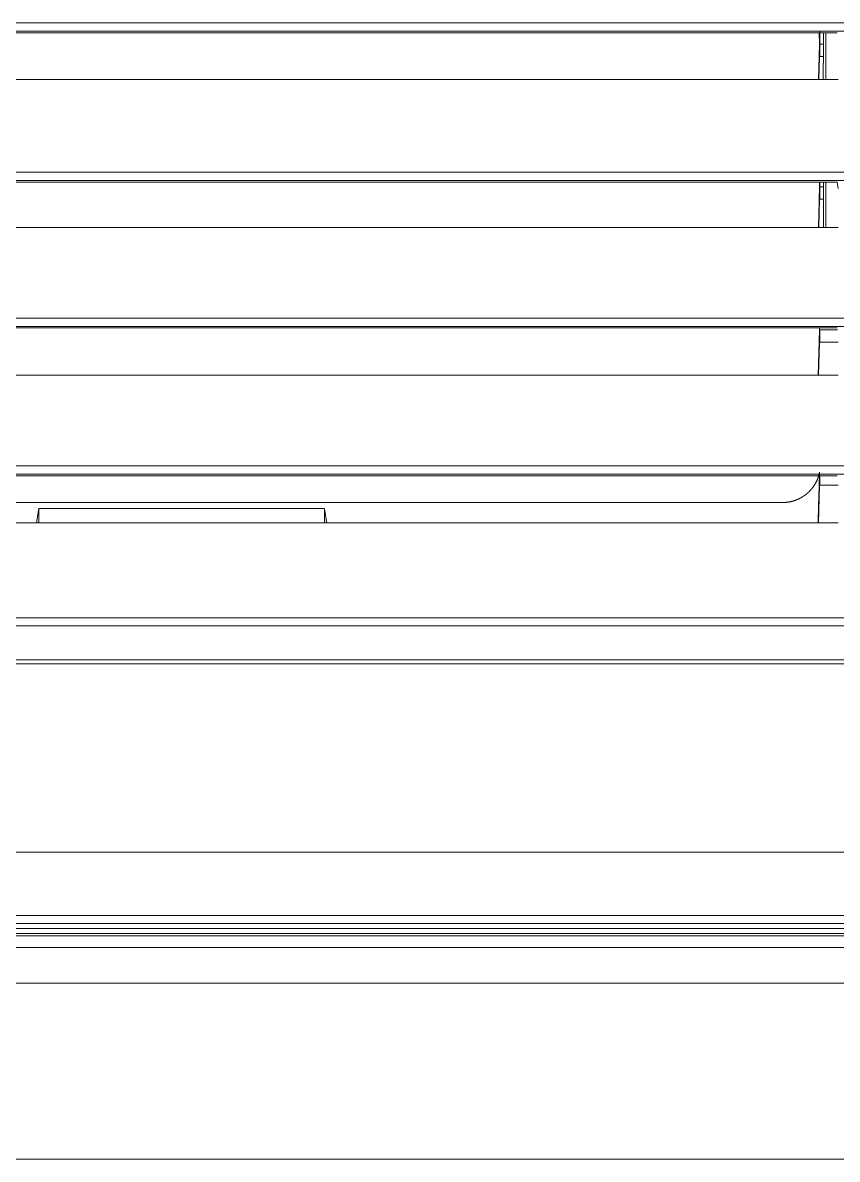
# Model space of a CAD drawing. Header units: inches. Extents: x 3778 to 56227, y -16914 to 35091.
# Drawn here: x 38696.9 to 38782.8, y -11057 to -10937.2 of the extents above; entities that cross this region are included whole.
import ezdxf

# ---------------------------------------------------------------- set-up
doc = ezdxf.new("R2010")
doc.units = ezdxf.units.IN
doc.header["$LTSCALE"] = 100
doc.header["$MEASUREMENT"] = 0
doc.layers.add('2-con', color=2, linetype='Continuous')
doc.layers.add('mark-B', color=2, linetype='Continuous', lineweight=20)

# ---------------------------------------------------------------- blocks, each defined once
blk = doc.blocks.new('무풍1way 일반')
at = {"layer": 'mark-B'}
for p, q in [((-420.47, -24.85), (0, -24.85)), ((-420.47, -24.85), (0, -24.85)), ((0, -25.36), (-514.56, -25.36)), ((0, -25.36), (-514.56, -25.36)), ((-380.01, -53.26), (380.01, -53.26)), ((380.01, -53.69), (-380.01, -53.69)), ((-379.23, -57.26), (379.23, -57.26)), ((379.23, -58.09), (-379.23, -58.09)), ((-101.3, -68.13), (36.16, -68.13)), ((-99.35, -72.08), (-99.23, -68.13)), ((-47.17, -68.13), (-47.17, -69.62)), ((-17.05, -69.62), (-17.05, -68.13)), ((32.9, -70.25), (-95.42, -70.25)), ((-101.3, -72.08), (-99.35, -72.08)), ((-376.39, -73.25), (376.39, -73.25)), ((376.39, -74.13), (-376.39, -74.13)), ((36.07, -73.08), (-101.21, -73.08)), ((-101.3, -83.69), (36.16, -83.69)), ((-99.35, -87.14), (-99.24, -83.69)), ((-99.34, -88.45), (-99.19, -83.69)), ((-101.3, -87.14), (-99.35, -87.14)), ((-101.23, -88.45), (-99.36, -88.45)), ((-99.33, -88.65), (-99.34, -88.45)), ((-373.64, -88.81), (373.64, -88.81)), ((373.64, -89.7), (-373.64, -89.7)), ((36.07, -88.65), (-101.21, -88.65)), ((-101.3, -99.25), (36.16, -99.25)), ((-99.99, -104.02), (-99.99, -99.26)), ((-99.77, -104.02), (-99.77, -99.25)), ((-99.35, -102.21), (-99.26, -99.25)), ((-99.34, -103.51), (-99.21, -99.25)), ((-99.77, -102.21), (-99.35, -102.21)), ((-370.92, -104.19), (370.92, -104.19)), ((-101.2, -104.02), (-101.29, -103.35)), ((36.06, -104.02), (-101.2, -104.02)), ((-99.77, -103.51), (-99.36, -103.51)), ((-99.32, -104.02), (-99.34, -103.51)), ((370.92, -105.07), (-370.92, -105.07)), ((-101.3, -114.82), (36.16, -114.82)), ((-99.99, -119.77), (-99.99, -114.82)), ((-99.72, -114.82), (-99.72, -116.22)), ((-99.35, -117.27), (-99.28, -114.82)), ((-99.34, -118.57), (-99.22, -114.82)), ((-99.77, -119.77), (-99.77, -117.13)), ((-99.77, -117.27), (-99.35, -117.27)), ((-99.74, -116.57), (-99.75, -116.78)), ((-99.77, -118.57), (-99.36, -118.57)), ((-99.3, -119.77), (-99.34, -118.57)), ((36.07, -119.77), (-101.21, -119.77)), ((-368.14, -119.94), (368.14, -119.94)), ((368.14, -120.82), (-368.14, -120.82))]:
    blk.add_line(p, q, dxfattribs=at)
for centre, start_param, end_param in [((-99.34, -73.39), 3.665191, 4.508349), ((-99.34, -88.45), 3.665191, 4.712389), ((-99.34, -103.51), 3.665191, 4.712389), ((-99.34, -103.51), 4.712389, 5.060254), ((-99.34, -118.57), 3.665191, 4.712389), ((-99.34, -118.57), 4.712389, 5.759587)]:
    blk.add_ellipse(centre, major_axis=(0, -1.51), ratio=0.017455, start_param=start_param, end_param=end_param, dxfattribs=at)
for points, knots in [([(0, -1.05), (-88.28, -1.05), (-176.56, -1.05), (-308.98, -1.05), (-353.11, -1.05), (-419.32, -1.06), (-441.39, -1.06), (-474.5, -1.06), (-491.05, -1.06), (-510.36, -1.06), (-518.64, -1.06), (-522.78, -1.06), (-524.15, -1.06), (-526.91, -1.06), (-528.29, -1.06), (-529.67, -1.07)], [0, 0, 0, 0, 0.5, 0.5, 0.75, 0.75, 0.875, 0.875, 0.9375, 0.96875, 0.984375, 0.984375, 0.992187, 0.992187, 1, 1, 1, 1]), ([(0, -1.05), (-88.28, -1.05), (-176.56, -1.05), (-308.98, -1.05), (-353.11, -1.05), (-419.32, -1.06), (-441.39, -1.06), (-474.5, -1.06), (-491.05, -1.06), (-510.36, -1.06), (-518.64, -1.06), (-522.78, -1.06), (-524.15, -1.06), (-526.91, -1.06), (-528.29, -1.06), (-529.67, -1.07)], [0, 0, 0, 0, 0.5, 0.5, 0.75, 0.75, 0.875, 0.875, 0.9375, 0.96875, 0.984375, 0.984375, 0.992188, 0.992188, 1, 1, 1, 1]), ([(0, -19.59), (-85.67, -19.59), (-192.75, -19.59), (-321.25, -19.59), (-385.5, -19.59), (-449.76, -19.59), (-492.59, -19.59), (-514.01, -19.59)], [0, 0, 0, 0, 0.5, 0.625, 0.75, 0.875, 1, 1, 1, 1]), ([(0, -19.59), (-85.67, -19.59), (-192.75, -19.59), (-321.25, -19.59), (-385.5, -19.59), (-449.76, -19.59), (-492.59, -19.59), (-514.01, -19.59)], [0, 0, 0, 0, 0.5, 0.625, 0.75, 0.875, 1, 1, 1, 1]), ([(-512.29, -23.37), (-490.94, -23.37), (-469.6, -23.37), (-426.91, -23.37), (-405.56, -23.37), (-362.87, -23.37), (-341.53, -23.37), (-298.84, -23.37), (-192.11, -23.37), (-85.38, -23.37), (0, -23.37)], [0, 0, 0, 0, 0.125, 0.125, 0.25, 0.25, 0.375, 0.375, 0.5, 1, 1, 1, 1]), ([(-512.29, -23.37), (-490.94, -23.37), (-469.6, -23.37), (-426.91, -23.37), (-405.56, -23.37), (-362.87, -23.37), (-341.53, -23.37), (-298.84, -23.37), (-192.11, -23.37), (-85.38, -23.37), (0, -23.37)], [0, 0, 0, 0, 0.125, 0.125, 0.25, 0.25, 0.375, 0.375, 0.5, 1, 1, 1, 1]), ([(0, -24.58), (-85.38, -24.58), (-192.1, -24.58), (-320.17, -24.58), (-362.86, -24.58), (-405.55, -24.58), (-426.89, -24.58), (-469.58, -24.58), (-490.93, -24.58), (-512.27, -24.58)], [0, 0, 0, 0, 0.5, 0.625, 0.75, 0.75, 0.875, 0.875, 1, 1, 1, 1]), ([(0, -24.58), (-85.38, -24.58), (-192.1, -24.58), (-320.17, -24.58), (-362.86, -24.58), (-405.55, -24.58), (-426.89, -24.58), (-469.58, -24.58), (-490.93, -24.58), (-512.27, -24.58)], [0, 0, 0, 0, 0.5, 0.625, 0.75, 0.75, 0.875, 0.875, 1, 1, 1, 1]), ([(-511.17, -25.89), (-510.84, -25.89), (-510.51, -25.89), (-510.01, -25.89), (-509.84, -25.89), (-509.51, -25.89), (-508.68, -25.9), (-507.84, -25.9), (-505.85, -25.9), (-504.52, -25.9), (-501.85, -25.9), (-500.52, -25.9), (-497.86, -25.9), (-491.2, -25.89), (-484.55, -25.89), (-473.9, -25.9), (-468.57, -25.9), (-457.92, -25.9), (-452.6, -25.9), (-425.98, -25.9), (-383.38, -25.89), (-319.48, -25.89), (-234.29, -25.9), (-170.39, -25.9), (-85.2, -25.9), (-42.6, -25.9), (0, -25.9)], [0, 0, 0, 0, 0.001953, 0.001953, 0.00293, 0.00293, 0.003906, 0.007812, 0.007812, 0.015625, 0.015625, 0.023437, 0.023437, 0.03125, 0.0625, 0.0625, 0.09375, 0.09375, 0.125, 0.125, 0.25, 0.375, 0.5, 0.75, 0.75, 1, 1, 1, 1]), ([(0, -26.75), (-42.6, -26.75), (-85.19, -26.75), (-170.39, -26.75), (-234.28, -26.75), (-298.18, -26.75), (-340.78, -26.75), (-362.08, -26.75), (-404.67, -26.75), (-425.97, -26.75), (-452.59, -26.75), (-457.92, -26.75), (-468.57, -26.75), (-473.89, -26.75), (-484.54, -26.75), (-491.2, -26.75), (-497.85, -26.75), (-500.52, -26.75), (-501.85, -26.75), (-504.51, -26.75), (-505.84, -26.75), (-507.84, -26.75), (-508.67, -26.75), (-509.5, -26.75), (-509.83, -26.75), (-510, -26.75), (-510.5, -26.75), (-510.83, -26.75), (-511.17, -26.75)], [0, 0, 0, 0, 0.25, 0.25, 0.5, 0.625, 0.625, 0.75, 0.75, 0.875, 0.875, 0.90625, 0.90625, 0.9375, 0.9375, 0.96875, 0.976562, 0.976562, 0.984375, 0.984375, 0.992187, 0.992187, 0.996094, 0.99707, 0.99707, 0.998047, 0.998047, 1, 1, 1, 1]), ([(-508.58, -33.4), (-487.39, -33.4), (-445.01, -33.4), (-381.43, -33.4), (-317.86, -33.4), (-233.1, -33.4), (-127.14, -33.4), (-42.38, -33.4), (0, -33.4)], [0, 0, 0, 0, 0.125, 0.25, 0.375, 0.5, 0.75, 1, 1, 1, 1]), ([(-95.42, -70.25), (-95.43, -70.25), (-95.46, -70.25), (-95.49, -70.25), (-95.52, -70.25), (-95.55, -70.25), (-95.58, -70.26), (-95.61, -70.26), (-95.64, -70.26), (-95.67, -70.26), (-95.7, -70.26), (-95.73, -70.26), (-95.76, -70.27), (-95.79, -70.27), (-95.82, -70.27), (-95.85, -70.28), (-95.89, -70.28), (-95.92, -70.28), (-95.95, -70.29), (-95.98, -70.29), (-96.01, -70.29), (-96.04, -70.3), (-96.07, -70.3), (-96.1, -70.31), (-96.13, -70.31), (-96.16, -70.32), (-96.19, -70.32), (-96.22, -70.33), (-96.24, -70.34), (-96.27, -70.34), (-96.3, -70.35), (-96.33, -70.36), (-96.36, -70.36), (-96.39, -70.37), (-96.42, -70.38), (-96.45, -70.39), (-96.48, -70.39), (-96.51, -70.4), (-96.54, -70.41), (-96.57, -70.42), (-96.59, -70.43), (-96.62, -70.43), (-96.65, -70.44), (-96.68, -70.45), (-96.71, -70.46), (-96.74, -70.47), (-96.76, -70.48), (-96.79, -70.49), (-96.82, -70.5), (-96.85, -70.51), (-96.87, -70.52), (-96.9, -70.53), (-96.93, -70.54), (-96.96, -70.56), (-96.98, -70.57), (-97.01, -70.58), (-97.04, -70.59), (-97.06, -70.6), (-97.09, -70.61), (-97.12, -70.63), (-97.14, -70.64), (-97.17, -70.65), (-97.2, -70.66), (-97.22, -70.68), (-97.25, -70.69), (-97.27, -70.7), (-97.3, -70.72), (-97.33, -70.73), (-97.35, -70.74), (-97.38, -70.76), (-97.4, -70.77), (-97.43, -70.79), (-97.45, -70.8), (-97.48, -70.82), (-97.5, -70.83), (-97.53, -70.85), (-97.55, -70.86), (-97.57, -70.88), (-97.6, -70.89), (-97.62, -70.91), (-97.65, -70.92), (-97.67, -70.94), (-97.69, -70.96), (-97.72, -70.97), (-97.74, -70.99), (-97.76, -71), (-97.79, -71.02), (-97.81, -71.04), (-97.83, -71.05), (-97.85, -71.07), (-97.88, -71.09), (-97.9, -71.11), (-97.92, -71.12), (-97.94, -71.14), (-97.97, -71.16), (-97.99, -71.18), (-98.01, -71.2), (-98.03, -71.21), (-98.05, -71.23), (-98.07, -71.25), (-98.09, -71.27), (-98.11, -71.29), (-98.13, -71.31), (-98.16, -71.33), (-98.18, -71.34), (-98.2, -71.36), (-98.22, -71.38), (-98.24, -71.4), (-98.26, -71.43), (-98.29, -71.46), (-98.33, -71.5), (-98.36, -71.53), (-98.4, -71.57), (-98.43, -71.61), (-98.47, -71.65), (-98.5, -71.69), (-98.53, -71.73), (-98.56, -71.77), (-98.6, -71.81), (-98.63, -71.85), (-98.66, -71.89), (-98.69, -71.94), (-98.72, -71.98), (-98.75, -72.02), (-98.78, -72.07), (-98.81, -72.11), (-98.83, -72.16), (-98.86, -72.2), (-98.89, -72.25), (-98.92, -72.29), (-98.94, -72.34), (-98.97, -72.39), (-98.99, -72.44), (-99.02, -72.48), (-99.04, -72.53), (-99.06, -72.58), (-99.08, -72.63), (-99.11, -72.68), (-99.13, -72.73), (-99.15, -72.78), (-99.17, -72.83), (-99.18, -72.88), (-99.2, -72.93), (-99.22, -72.99), (-99.24, -73.04), (-99.25, -73.09), (-99.27, -73.14), (-99.28, -73.2), (-99.3, -73.25), (-99.31, -73.3), (-99.32, -73.36), (-99.33, -73.4), (-99.34, -73.43), (-99.34, -73.44)], [0, 0, 0, 0, 0.005674, 0.011342, 0.017004, 0.02266, 0.028311, 0.033956, 0.039595, 0.045228, 0.050855, 0.056477, 0.062093, 0.067703, 0.073308, 0.078906, 0.084499, 0.090087, 0.095668, 0.101244, 0.106814, 0.112378, 0.117937, 0.123489, 0.129036, 0.134578, 0.140113, 0.145643, 0.151167, 0.156686, 0.162199, 0.167706, 0.173207, 0.178703, 0.184193, 0.189677, 0.195156, 0.200629, 0.206096, 0.211557, 0.217013, 0.222463, 0.227908, 0.233347, 0.23878, 0.244208, 0.24963, 0.255046, 0.260457, 0.265862, 0.271261, 0.276655, 0.282043, 0.287425, 0.292802, 0.298173, 0.303539, 0.308899, 0.314253, 0.319602, 0.324945, 0.330283, 0.335615, 0.340941, 0.346262, 0.351577, 0.356887, 0.362191, 0.367489, 0.372782, 0.378069, 0.383351, 0.388627, 0.393898, 0.399163, 0.404423, 0.409677, 0.414925, 0.420168, 0.425405, 0.430637, 0.435863, 0.441084, 0.4463, 0.451509, 0.456714, 0.461912, 0.467106, 0.472293, 0.477476, 0.482652, 0.487824, 0.49299, 0.49815, 0.503305, 0.508454, 0.513598, 0.518736, 0.523869, 0.528997, 0.534119, 0.539236, 0.544347, 0.549453, 0.554553, 0.559648, 0.564737, 0.569821, 0.5749, 0.584273, 0.593664, 0.603074, 0.612503, 0.62195, 0.631415, 0.640899, 0.650402, 0.659924, 0.669464, 0.679022, 0.6886, 0.698196, 0.707811, 0.717445, 0.727097, 0.736769, 0.746459, 0.756168, 0.765897, 0.775644, 0.78541, 0.795195, 0.804999, 0.814822, 0.824664, 0.834525, 0.844405, 0.854304, 0.864223, 0.874161, 0.884117, 0.894093, 0.904089, 0.914103, 0.924137, 0.93419, 0.944262, 0.954354, 0.964465, 0.974596, 0.984745, 0.994915, 1, 1, 1, 1]), ([(-99.75, -116.78), (-99.75, -116.78), (-99.75, -116.79), (-99.76, -116.79), (-99.76, -116.8), (-99.76, -116.81), (-99.76, -116.82), (-99.76, -116.82), (-99.76, -116.83), (-99.76, -116.84), (-99.76, -116.85), (-99.76, -116.86), (-99.76, -116.87), (-99.76, -116.87), (-99.76, -116.88), (-99.76, -116.89), (-99.76, -116.9), (-99.76, -116.91), (-99.76, -116.92), (-99.76, -116.93), (-99.76, -116.94), (-99.76, -116.95), (-99.76, -116.96), (-99.76, -116.96), (-99.76, -116.97), (-99.77, -116.98), (-99.77, -116.99), (-99.77, -117), (-99.77, -117.01), (-99.77, -117.02), (-99.77, -117.03), (-99.77, -117.04), (-99.77, -117.05), (-99.77, -117.06), (-99.77, -117.07), (-99.77, -117.08), (-99.77, -117.09), (-99.77, -117.1), (-99.77, -117.1), (-99.77, -117.11), (-99.77, -117.12), (-99.77, -117.13), (-99.77, -117.13)], [0, 0, 0, 0, 0.026365, 0.052659, 0.078883, 0.105036, 0.131119, 0.157131, 0.183073, 0.208944, 0.234745, 0.260475, 0.286136, 0.311726, 0.337246, 0.362696, 0.388076, 0.413386, 0.438627, 0.463797, 0.488898, 0.513928, 0.53889, 0.563781, 0.588603, 0.613356, 0.638039, 0.662653, 0.687198, 0.711673, 0.736079, 0.760416, 0.784684, 0.808883, 0.833013, 0.857074, 0.881067, 0.904991, 0.928846, 0.952632, 0.97635, 1, 1, 1, 1]), ([(-99.72, -116.22), (-99.72, -116.22), (-99.72, -116.23), (-99.72, -116.24), (-99.72, -116.25), (-99.72, -116.26), (-99.72, -116.27), (-99.72, -116.28), (-99.72, -116.29), (-99.72, -116.3), (-99.72, -116.31), (-99.72, -116.32), (-99.72, -116.33), (-99.72, -116.34), (-99.73, -116.35), (-99.73, -116.37), (-99.73, -116.38), (-99.73, -116.39), (-99.73, -116.4), (-99.73, -116.41), (-99.73, -116.42), (-99.73, -116.43), (-99.73, -116.44), (-99.73, -116.45), (-99.73, -116.46), (-99.73, -116.47), (-99.73, -116.48), (-99.73, -116.49), (-99.73, -116.5), (-99.73, -116.51), (-99.73, -116.52), (-99.73, -116.53), (-99.73, -116.54), (-99.73, -116.54), (-99.73, -116.55), (-99.74, -116.56), (-99.74, -116.57), (-99.74, -116.57)], [0, 0, 0, 0, 0.027034, 0.054157, 0.081369, 0.108672, 0.136064, 0.163545, 0.191117, 0.218779, 0.24653, 0.274372, 0.302305, 0.330327, 0.35844, 0.386644, 0.414938, 0.443324, 0.4718, 0.500366, 0.529024, 0.557773, 0.586614, 0.615545, 0.644568, 0.673683, 0.702888, 0.732186, 0.761575, 0.791056, 0.820629, 0.850294, 0.880051, 0.9099, 0.939841, 0.969874, 1, 1, 1, 1])]:
    blk.add_open_spline(points, degree=3, knots=knots, dxfattribs=at)
for points in [[(-99.34, -73.39), (-99.18, -68.11)], [(-47.4, -68.11), (-47.17, -69.62)], [(-17.05, -69.62), (-16.82, -68.11)], [(-47.17, -69.62), (-17.05, -69.62)]]:
    blk.add_open_spline(points, degree=1, dxfattribs=at)
blk = doc.blocks.new('dpdjzjs')
at = {"layer": 'mark-B', "rotation": 180}
blk.add_blockref('무풍1way 일반', (174652.41, 90772.44), dxfattribs=at)

msp = doc.modelspace()

# ---------------------------------------------------------------- block references
at = {"layer": '2-con'}
msp.add_blockref('dpdjzjs', (-135970.86, -101830.44), dxfattribs=at)

doc.saveas('drawing.dxf')
